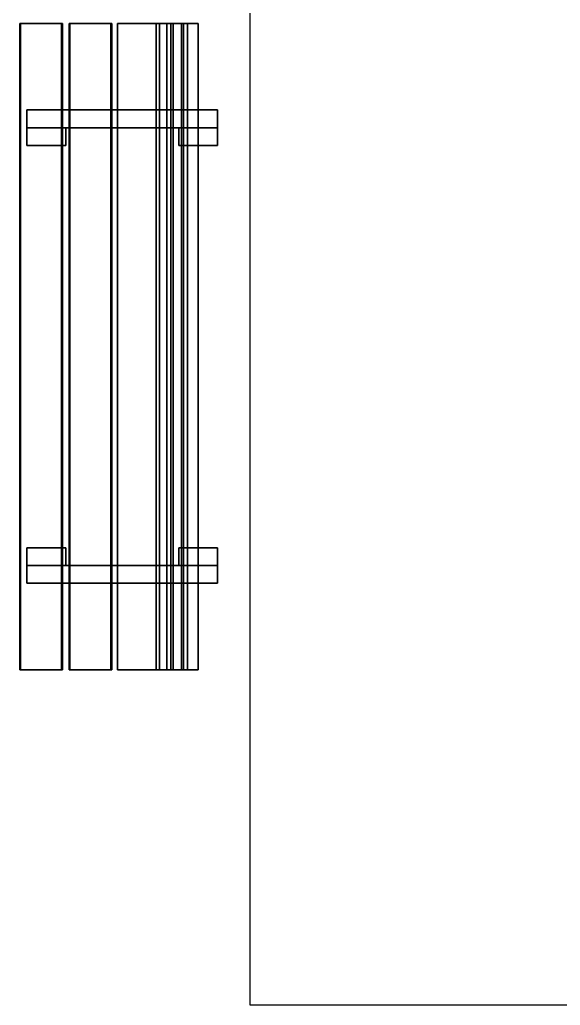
# Model space of a CAD drawing. Header units: inches. Extents: x 164.3 to 216.2, y -243.7 to -220.7.
# Drawn here: x 165.503 to 167.072, y -228.966 to -226.106 of the extents above; entities that cross this region are included whole.
import ezdxf

# ---------------------------------------------------------------- set-up
doc = ezdxf.new("R2010")
doc.units = ezdxf.units.IN
doc.header["$MEASUREMENT"] = 0
doc.layers.add('5_3_1_BANCOS', color=7, linetype='Continuous')

# ---------------------------------------------------------------- blocks, each defined once
blk = doc.blocks.new('banca de parque2 3d')
at = {"layer": '5_3_1_BANCOS', "color": 7, "linetype": 'Continuous'}
for points in [[(322.5, 22.4, 400), (267.5, 22.4, 400), (267.5, 612.4, 400), (322.5, 612.4, 400)], [(267.5, 22.4, 400), (267.5, 22.4, 280), (267.5, 612.4, 280), (267.5, 612.4, 400)], [(267.5, 612.4, 400), (267.5, 612.4, 280), (322.5, 612.4, 280), (322.5, 612.4, 400)], [(322.5, 22.4, 280), (322.5, 612.4, 280), (267.5, 612.4, 280), (267.5, 22.4, 280)], [(322.5, 612.4, 400), (322.5, 612.4, 280), (322.5, 22.4, 280), (322.5, 22.4, 400)], [(377.5, 612.4), (322.5, 612.4), (322.5, 492.4), (377.5, 492.4)], [(322.5, 612.4), (377.5, 612.4), (377.5, 612.4, 760), (322.5, 612.4, 760)], [(377.5, 612.4, 760), (377.5, 552.4, 760), (322.5, 552.4, 760), (322.5, 612.4, 760)], [(1677.5, 612.4), (1622.5, 612.4), (1622.5, 492.4), (1677.5, 492.4)], [(1622.5, 612.4), (1677.5, 612.4), (1677.5, 612.4, 760), (1622.5, 612.4, 760)], [(1677.5, 612.4, 760), (1677.5, 552.4, 760), (1622.5, 552.4, 760), (1622.5, 612.4, 760)], [(1732.5, 22.4, 400), (1677.5, 22.4, 400), (1677.5, 612.4, 400), (1732.5, 612.4, 400)], [(1677.5, 22.4, 400), (1677.5, 22.4, 280), (1677.5, 612.4, 280), (1677.5, 612.4, 400)], [(1677.5, 612.4, 400), (1677.5, 612.4, 280), (1732.5, 612.4, 280), (1732.5, 612.4, 400)], [(1732.5, 22.4, 280), (1732.5, 612.4, 280), (1677.5, 612.4, 280), (1677.5, 22.4, 280)], [(1732.5, 612.4, 400), (1732.5, 612.4, 280), (1732.5, 22.4, 280), (1732.5, 22.4, 400)], [(322.5, 492.4, 597.5), (322.5, 552.4, 760), (377.5, 552.4, 760), (377.5, 492.4, 597.5)], [(1622.5, 492.4, 597.5), (1622.5, 552.4, 760), (1677.5, 552.4, 760), (1677.5, 492.4, 597.5)], [(322.5, 492.4), (322.5, 492.4, 597.5), (377.5, 492.4, 597.5), (377.5, 492.4)], [(1622.5, 492.4), (1622.5, 492.4, 597.5), (1677.5, 492.4, 597.5), (1677.5, 492.4)], [(322.5, 22.4), (377.5, 22.4), (377.5, 142.4), (322.5, 142.4)], [(377.5, 142.4), (377.5, 142.4, 400), (322.5, 142.4, 400), (322.5, 142.4)], [(322.5, 142.4), (322.5, 142.4, 400), (322.5, 22.4, 400), (322.5, 22.4)], [(322.5, 22.4, 400), (322.5, 142.4, 400), (377.5, 142.4, 400), (377.5, 22.4, 400)], [(377.5, 22.4), (377.5, 22.4, 400), (377.5, 142.4, 400), (377.5, 142.4)], [(1622.5, 22.4), (1677.5, 22.4), (1677.5, 142.4), (1622.5, 142.4)], [(1677.5, 142.4), (1677.5, 142.4, 400), (1622.5, 142.4, 400), (1622.5, 142.4)], [(1622.5, 142.4), (1622.5, 142.4, 400), (1622.5, 22.4, 400), (1622.5, 22.4)], [(1622.5, 22.4, 400), (1622.5, 142.4, 400), (1677.5, 142.4, 400), (1677.5, 22.4, 400)], [(1677.5, 22.4), (1677.5, 22.4, 400), (1677.5, 142.4, 400), (1677.5, 142.4)], [(322.5, 22.4, 400), (322.5, 22.4, 280), (267.5, 22.4, 280), (267.5, 22.4, 400)], [(322.5, 22.4), (322.5, 22.4, 400), (377.5, 22.4, 400), (377.5, 22.4)], [(1622.5, 22.4), (1622.5, 22.4, 400), (1677.5, 22.4, 400), (1677.5, 22.4)], [(1732.5, 22.4, 400), (1732.5, 22.4, 280), (1677.5, 22.4, 280), (1677.5, 22.4, 400)]]:
    blk.add_3dface(points, dxfattribs=at)
for points, invisible_edges in [([(322.5, 612.4, 760), (322.5, 552.4, 760), (322.5, 492.4, 597.5), (322.5, 492.4)], 8), ([(322.5, 492.4), (322.5, 612.4), (322.5, 612.4, 760)], 12), ([(377.5, 492.4), (377.5, 492.4, 597.5), (377.5, 552.4, 760), (377.5, 612.4, 760)], 8), ([(377.5, 612.4, 760), (377.5, 612.4), (377.5, 492.4)], 12), ([(1622.5, 612.4, 760), (1622.5, 552.4, 760), (1622.5, 492.4, 597.5), (1622.5, 492.4)], 8), ([(1622.5, 492.4), (1622.5, 612.4), (1622.5, 612.4, 760)], 12), ([(1677.5, 492.4), (1677.5, 492.4, 597.5), (1677.5, 552.4, 760), (1677.5, 612.4, 760)], 8), ([(1677.5, 612.4, 760), (1677.5, 612.4), (1677.5, 492.4)], 12)]:
    blk.add_3dface(points, dxfattribs=dict(at, invisible_edges=invisible_edges))
at = {"layer": '5_3_1_BANCOS', "color": 55, "linetype": 'Continuous'}
for points in [[(0, 552.4, 760), (2000, 552.4, 760), (2000, 519.6, 772.1), (0, 519.6, 772.1)], [(0, 552.4, 760), (0, 507.4, 638), (2000, 507.4, 638), (2000, 552.4, 760)], [(0, 519.6, 772.1), (0, 474.6, 650.2), (0, 507.4, 638), (0, 552.4, 760)], [(2000, 552.4, 760), (2000, 507.4, 638), (2000, 474.6, 650.2), (2000, 519.6, 772.1)], [(2000, 519.6, 772.1), (2000, 474.6, 650.2), (0, 474.6, 650.2), (0, 519.6, 772.1)], [(0, 507.4, 638), (0, 474.6, 650.2), (2000, 474.6, 650.2), (2000, 507.4, 638)], [(0, 500.5, 619.3), (2000, 500.5, 619.3), (2000, 467.7, 631.4), (0, 467.7, 631.4)], [(0, 500.5, 619.3), (0, 455.5, 497.3), (2000, 455.5, 497.3), (2000, 500.5, 619.3)], [(0, 467.7, 631.4), (0, 422.6, 509.5), (0, 455.5, 497.3), (0, 500.5, 619.3)], [(2000, 500.5, 619.3), (2000, 455.5, 497.3), (2000, 422.6, 509.5), (2000, 467.7, 631.4)], [(2000, 467.7, 631.4), (2000, 422.6, 509.5), (0, 422.6, 509.5), (0, 467.7, 631.4)], [(0, 455.5, 497.3), (0, 422.6, 509.5), (2000, 422.6, 509.5), (2000, 455.5, 497.3)], [(0, 302.4, 400), (2000, 302.4, 400), (2000, 432.4, 400), (0, 432.4, 400)], [(2000, 432.4, 400), (2000, 432.4, 435), (0, 432.4, 435), (0, 432.4, 400)], [(0, 432.4, 400), (0, 432.4, 435), (0, 302.4, 435), (0, 302.4, 400)], [(0, 302.4, 435), (0, 432.4, 435), (2000, 432.4, 435), (2000, 302.4, 435)], [(2000, 302.4, 400), (2000, 302.4, 435), (2000, 432.4, 435), (2000, 432.4, 400)], [(0, 302.4, 400), (0, 302.4, 435), (2000, 302.4, 435), (2000, 302.4, 400)], [(2000, 282.4, 400), (2000, 284.9, 434.9), (0, 284.9, 434.9), (0, 282.4, 400)], [(0, 282.4, 400), (0, 284.9, 434.9), (0, 155.2, 444), (0, 152.8, 409.1)], [(0, 155.2, 444), (0, 284.9, 434.9), (2000, 284.9, 434.9), (2000, 155.2, 444)], [(0, 152.8, 409.1), (2000, 152.8, 409.1), (2000, 282.4, 400), (0, 282.4, 400)], [(2000, 152.8, 409.1), (2000, 155.2, 444), (2000, 284.9, 434.9), (2000, 282.4, 400)], [(0, 152.8, 409.1), (0, 155.2, 444), (2000, 155.2, 444), (2000, 152.8, 409.1)], [(0, 2.4, 400), (2000, 2.4, 400), (2000, 132.1, 409.1), (0, 132.1, 409.1)], [(2000, 132.1, 409.1), (2000, 129.7, 444), (0, 129.7, 444), (0, 132.1, 409.1)], [(0, 132.1, 409.1), (0, 129.7, 444), (0, 0, 434.9), (0, 2.4, 400)], [(0, 0, 434.9), (0, 129.7, 444), (2000, 129.7, 444), (2000, 0, 434.9)], [(2000, 2.4, 400), (2000, 0, 434.9), (2000, 129.7, 444), (2000, 132.1, 409.1)], [(0, 2.4, 400), (0, 0, 434.9), (2000, 0, 434.9), (2000, 2.4, 400)]]:
    blk.add_3dface(points, dxfattribs=at)

msp = doc.modelspace()

# ---------------------------------------------------------------- linework, layer by layer
at = {"color": 84}
msp.add_lwpolyline([(166.1715, -220.6659), (172.1715, -220.6659), (172.1715, -228.9659), (166.1715, -228.9659)], close=True, dxfattribs=at)
at = {"color": 6}
msp.add_lwpolyline([(172.1715, -228.9659), (166.1715, -228.9659), (166.1715, -226.3159)], dxfattribs=at)

# ---------------------------------------------------------------- block references
at = {"xscale": 0.0009374999999636202, "yscale": 0.0009375000000204636, "zscale": 0.00093749999999998, "rotation": 270}
msp.add_blockref('banca de parque2 3d', (165.5027, -226.1169, 0.0088), dxfattribs=at)

doc.saveas('drawing.dxf')
